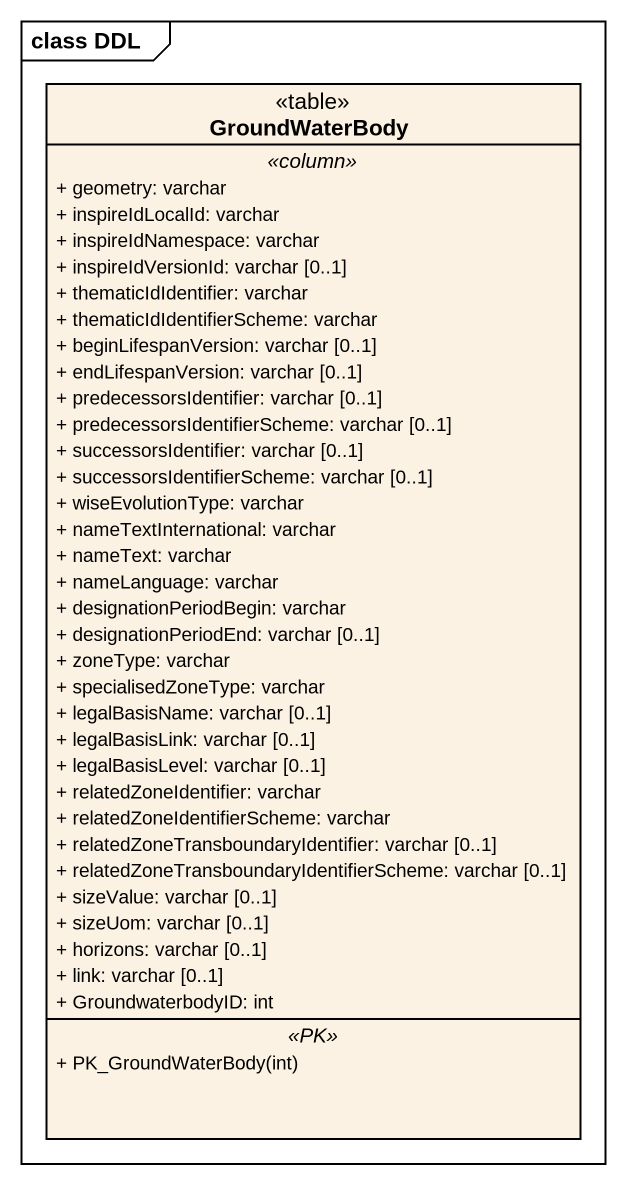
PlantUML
@startuml
mainframe class DDL
hide circle
hide empty members
skinparam classAttributeIconSize 0
class GroundWaterBody <<table>> {
  .. <<column>> ..
  + geometry: varchar
  + inspireIdLocalId: varchar
  + inspireIdNamespace: varchar
  + inspireIdVersionId: varchar [0..1]
  + thematicIdIdentifier: varchar
  + thematicIdIdentifierScheme: varchar
  + beginLifespanVersion: varchar [0..1]
  + endLifespanVersion: varchar [0..1]
  + predecessorsIdentifier: varchar [0..1]
  + predecessorsIdentifierScheme: varchar [0..1]
  + successorsIdentifier: varchar [0..1]
  + successorsIdentifierScheme: varchar [0..1]
  + wiseEvolutionType: varchar
  + nameTextInternational: varchar
  + nameText: varchar
  + nameLanguage: varchar
  + designationPeriodBegin: varchar
  + designationPeriodEnd: varchar [0..1]
  + zoneType: varchar
  + specialisedZoneType: varchar
  + legalBasisName: varchar [0..1]
  + legalBasisLink: varchar [0..1]
  + legalBasisLevel: varchar [0..1]
  + relatedZoneIdentifier: varchar
  + relatedZoneIdentifierScheme: varchar
  + relatedZoneTransboundaryIdentifier: varchar [0..1]
  + relatedZoneTransboundaryIdentifierScheme: varchar [0..1]
  + sizeValue: varchar [0..1]
  + sizeUom: varchar [0..1]
  + horizons: varchar [0..1]
  + link: varchar [0..1]
  + GroundwaterbodyID: int
  .. <<PK>> ..
  + PK_GroundWaterBody(int)
}
@enduml
